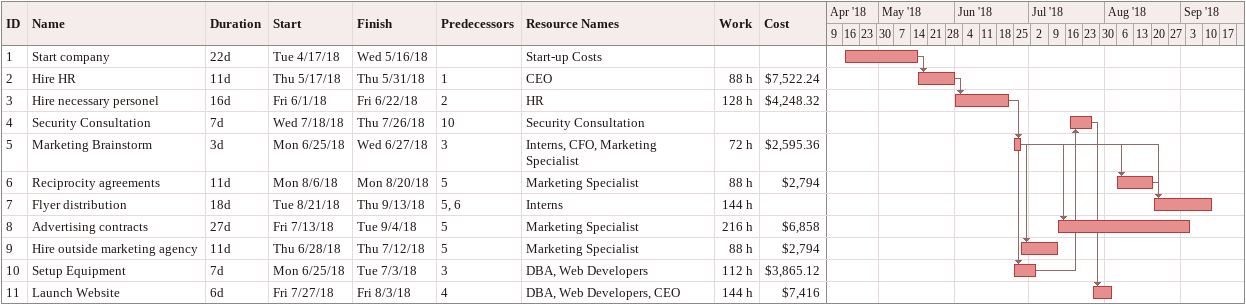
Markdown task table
| ID | Task | Duration | Start | Finish | Predecessors | Resources | Work (h) | Cost ($) |
|---|---|---|---|---|---|---|---|---|
| 1 | Start company | 22d | 2018-04-17 | 2018-05-16 |  | Start-up Costs |  |  |
| 2 | Hire HR | 11d | 2018-05-17 | 2018-05-31 | 1 | CEO | 88 | 7522.24 |
| 3 | Hire necessary personel | 16d | 2018-06-01 | 2018-06-22 | 2 | HR | 128 | 4248.32 |
| 4 | Security Consultation | 7d | 2018-07-18 | 2018-07-26 | 10 | Security Consultation |  |  |
| 5 | Marketing Brainstorm | 3d | 2018-06-25 | 2018-06-27 | 3 | Interns, CFO, Marketing Specialist | 72 | 2595.36 |
| 6 | Reciprocity agreements | 11d | 2018-08-06 | 2018-08-20 | 5 | Marketing Specialist | 88 | 2794 |
| 7 | Flyer distribution | 18d | 2018-08-21 | 2018-09-13 | 5, 6 | Interns | 144 |  |
| 8 | Advertising contracts | 27d | 2018-07-13 | 2018-09-04 | 5 | Marketing Specialist | 216 | 6858 |
| 9 | Hire outside marketing agency | 11d | 2018-06-28 | 2018-07-12 | 5 | Marketing Specialist | 88 | 2794 |
| 10 | Setup Equipment | 7d | 2018-06-25 | 2018-07-03 | 3 | DBA, Web Developers | 112 | 3865.12 |
| 11 | Launch Website | 6d | 2018-07-27 | 2018-08-03 | 4 | DBA, Web Developers, CEO | 144 | 7416 |
